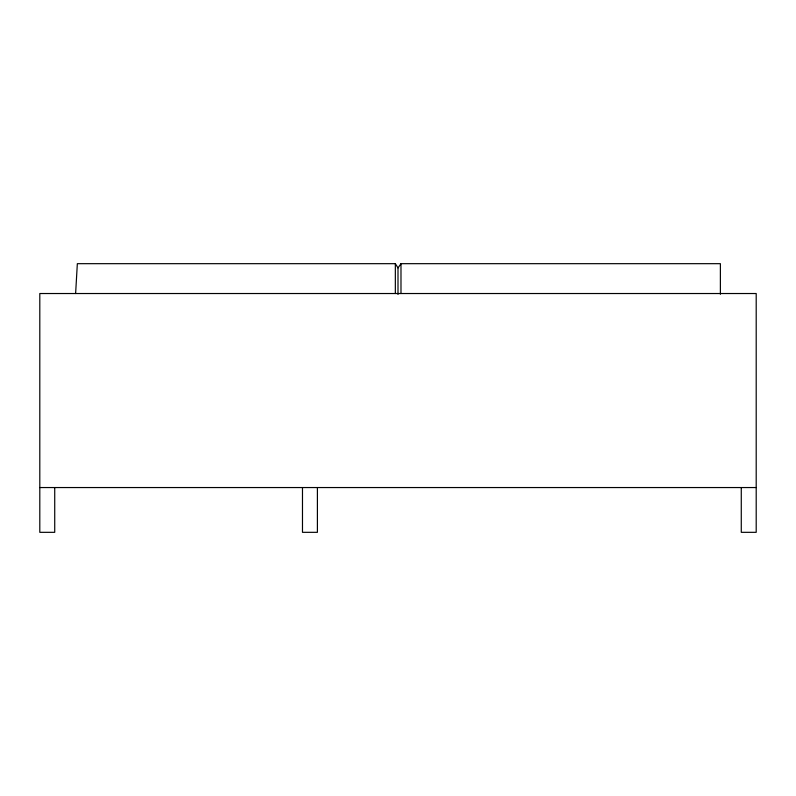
<?xml version="1.0" encoding="UTF-8"?>
<svg xmlns="http://www.w3.org/2000/svg" width="796" height="796" viewBox="0 0 796 796"><rect width="100%" height="100%" fill="white"/><g stroke="black" fill="none" stroke-linecap="round" stroke-linejoin="round"><path stroke-width="1.19" d="M75.62 293.525L77.341 263.675L395.343 263.675L398 267.914L398 294.43M398 267.914L400.985 263.675L720.38 263.675L720.38 294.271M39.8 487.55L756.2 487.55M741.275 487.55L741.275 532.325L756.2 532.325L756.2 293.525L39.8 293.525L39.8 532.325L54.725 532.325L54.725 487.55M400.985 263.675L400.985 293.525M395.343 263.675L395.343 293.525M317.405 487.55L317.405 532.325L302.48 532.325L302.48 487.55"/></g></svg>
